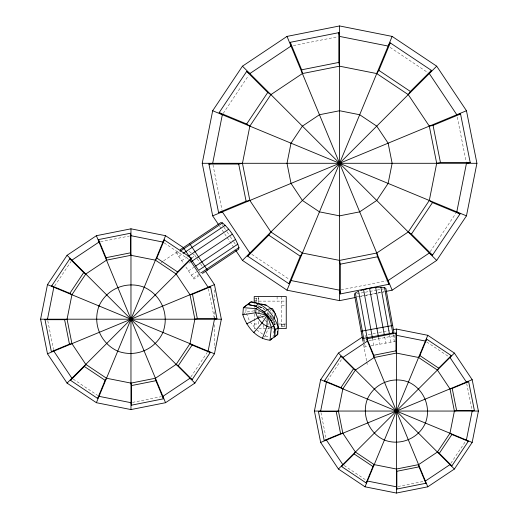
<?xml version="1.0" encoding="UTF-8"?>
<svg xmlns="http://www.w3.org/2000/svg" width="519" height="519" viewBox="0 0 519 519"><rect width="100%" height="100%" fill="white"/><g stroke="black" fill="none" stroke-linecap="round" stroke-linejoin="round"><path stroke-width="0.39" stroke-dasharray="2.6 1.95" d="M270.088 318.212L270.165 314.988M246.051 309L245.818 312.153L249.639 321.274M258.871 307.378L258.975 306.009L257.392 305.892M274.214 324.226L274.415 321.495L273.857 320.178M272.994 337.597L273.682 331.193M271.697 319.302L272.079 316.999M267.525 313.852L267.94 311.861M270.509 311.238L270.788 309.908M264.139 337.013L265.332 335.968L268.498 327.638M54.709 285.924L71.045 261.479M223.228 113.408L248.517 75.56M190.895 376.917L207.23 352.472M268.485 315.182L269.361 313.872M327.307 380.732L341.956 358.817M430.186 251.696L455.922 213.186M450.862 463.292L465.069 442.039M192.024 258.144L194.878 255.296L192.264 253.544M243.43 314.242L245.818 312.153L254.894 310.706M267.843 314.657L269.037 313.612M161.013 262.569L162.992 261.245M163.647 260.804L178.14 251.125M176.849 253.454L179.47 251.702M178.776 256.341L182.714 253.713M181.663 260.668L187.573 256.717M189.007 263.133L190.324 262.257M188.481 270.866L193.73 267.356M191.368 275.187L196.617 271.677M193.295 278.074L198.55 274.564M199.225 275.583L193.976 279.086L185.497 266.403M274.363 324.797L275.453 324.064M258.773 316.48L260.882 315.37L260.051 313.398M267.356 313.431L268.79 313.002M293.365 45.594L338.005 36.719M100.576 241.75L129.413 236.015M341.139 289.874L386.571 280.844M359.187 296.745L363.89 295.804M364.675 295.648L384.287 291.749M368.166 334.671L372.091 333.892M372.876 333.736L378.364 332.647M379.149 332.491L389.347 330.46M368.99 340.749L394.842 335.611M132.527 402.387L161.364 396.652M397.976 486.498L423.835 481.353M356.728 293.786L364.604 292.346M365.395 292.197L376.431 290.179M377.216 290.037L383.522 288.882M356.488 296.946L365.162 295.363M365.947 295.22L376.982 293.196M377.767 293.053L384.073 291.899M364.04 347.094L367.984 346.374M370.851 345.849L395.569 341.32M254.206 298.548L258.786 298.548M254.206 300.838L258.786 300.838M254.206 301.124L286.254 301.124M281.674 305.697L285.489 305.697M269.465 316.532L270.996 316.532M254.206 324.012L258.786 324.012L258.786 320.82M267.577 324.012L269.173 324.012M273.714 324.012L276.102 324.012M278.761 324.012L286.254 324.012M281.674 324.297L286.254 324.297M281.674 326.587L286.254 326.587M255.809 328.592L254.206 328.592L254.206 302.7M258.786 328.592L273.435 328.592M271.645 312.866L273.065 313.165M268.667 315.481L271.495 316.077M265.332 335.968L269.16 336.779M258.975 306.009L265.598 309.869M390.126 47.398L427.974 72.686M426.728 341.95L448.65 356.598M251.838 254.355L289.025 279.196M188.994 251.365L191.608 253.11M164.244 242.944L188.689 259.273M344.168 465.511L366.09 480.153M73.25 379.123L97.695 395.459M265.001 320.405L267.473 322.13M256.782 329.993L264.015 335.047M269.633 317.284L274.415 321.495L274.798 325.348M261.797 316.493L263.626 318.724M250.152 321.897L255.763 328.748M222.197 224.578L223.533 226.576M223.981 227.244L226.647 231.24M227.095 231.902L229.768 235.898M230.209 236.567L233.329 241.231M233.771 241.899L236.443 245.896M219.647 226.284L234.899 249.107M194.878 255.296L196.656 257.956M197.103 258.624L200.217 263.289M200.665 263.957L203.338 267.953M198.965 270.931L200.516 273.254M176.168 252.442L183.797 263.853M263.516 308.422L264.262 309.772M259.228 311.419L259.779 312.736M365.032 335.3L365.648 336.786M271.521 316.389L272.812 320.21M273.072 320.976L274.103 324.031M457.278 117.086L466.153 161.733M466.711 383.632L471.855 409.485M320.969 412.618L326.107 438.477M212.991 164.86L222.028 210.292M208.424 288.804L214.159 317.641M47.78 320.755L53.522 349.592M394.427 335.112L395.141 338.991M393.084 334.554L394.369 341.541M389.672 335.177L390.95 342.164M384.696 336.889L385.838 343.104M378.669 337.999L379.804 344.207M372.493 338.323L373.771 345.31M364.675 343.766L365.24 346.874M362.904 340.879L363.475 343.987M363.618 344.765L366.609 361.127M366.751 361.905L367.322 365.019M284.25 324.012L284.25 327.826M281.96 324.012L281.96 327.826M281.674 296.544L281.674 328.592M277.101 296.544L277.101 301.124M263.367 324.777L263.367 328.592M258.786 296.544L258.786 302.713M258.786 311.225L258.786 316.908M258.501 298.068L258.501 301.124M256.211 298.068L256.211 301.124M214.464 289.959L214.464 300.462M214.464 311.77L214.464 318.238M214.464 324.699L214.464 348.132M262.406 307.592L258.722 306.807L262.406 307.585"/><path stroke-width="0.78" d="M242.834 314.761L243.359 307.676L251.066 301.909C264.476 303.206 274.317 315.189 278.242 327.353L277.723 334.444L270.01 340.211C256.6 338.913 246.759 326.931 242.834 314.761L255.692 312.717L267.246 315.182L273.254 324.284M271.8 338.641L270.01 340.211L271.379 327.405L267.246 315.182L255.99 308.623L243.359 307.676L251.066 301.909L266.13 305.133L271.061 308.584L275.187 313.612L274.421 318.231L271.437 320.846L275.258 329.967L274.739 337.058L274.155 326.354M180.106 249.808L220.86 222.58L222.515 222.943C230.001 229.437 235.827 238.156 238.967 247.557L238.669 249.224L202.429 273.442M205.563 271.288L214.464 284.613L221.347 319.198L214.464 353.783L194.878 383.106L165.555 402.699L130.97 409.575L96.385 402.699L67.061 383.106L47.476 353.783L40.592 319.198L47.476 284.613L67.061 255.296L96.385 235.704L130.97 228.821L165.555 235.704L183.765 247.868M67.061 319.198L71.927 294.747L85.784 274.013L106.512 260.155L130.97 255.296L155.428 260.155L176.155 274.013L190.012 294.747L194.878 319.198L190.012 343.656L176.155 364.39L155.428 378.241L130.97 383.106L106.512 378.241L85.784 364.39L71.927 343.656L67.061 319.198L64.596 319.691L45.004 319.691L51.355 351.642L53.827 351.149L71.927 378.241L70.526 380.336L97.617 398.436L99.019 396.341L130.97 402.699L131.463 405.17L163.414 398.813L162.921 396.341L190.012 378.241L192.108 379.642L210.208 352.55L208.113 351.149L214.464 319.198L216.936 318.705L210.584 286.754L208.113 287.247L190.012 260.155L191.414 258.06L164.322 239.966L162.921 242.055L130.97 235.704L130.477 233.232L98.526 239.59L99.019 242.055L71.927 260.155L69.831 258.76L51.731 285.846L53.827 287.247L47.476 319.198L45.004 319.691M218.46 224.5L212.68 215.859L202.228 163.297L212.68 110.735L242.457 66.179L287.013 36.408L339.575 25.95L392.137 36.408L436.693 66.179L466.464 110.735L476.922 163.297L466.464 215.859L436.693 260.415L392.137 290.186L385.857 291.438M242.457 163.297L249.847 126.13L270.899 94.62L302.408 73.568L339.575 66.179L376.742 73.568L408.245 94.62L429.304 126.13L436.693 163.297L429.304 200.464L408.245 231.967L376.742 253.025L339.575 260.415L302.408 253.025L270.899 231.967L249.847 200.464L242.457 163.297L238.701 164.043L208.93 164.043L218.583 212.602L222.34 211.856L249.847 253.025L247.719 256.204L288.888 283.711L291.016 280.532L339.575 290.186L340.321 293.942L388.88 284.282L388.134 280.532L429.304 253.025L432.483 255.153L459.99 213.984L456.804 211.856L466.464 163.297L470.22 162.551L460.561 113.992L456.804 114.738L429.304 73.568L431.425 70.389L390.262 42.882L388.134 46.061L339.575 36.408L338.829 32.652L290.27 42.311L291.016 46.061L249.847 73.568L246.668 71.44L219.161 112.61L222.34 114.738L212.68 163.297L208.93 164.043M393.272 329.682L396.412 329.059L427.786 335.3L454.391 353.076L472.167 379.674L478.408 411.054L472.167 442.435L454.391 469.033L427.786 486.809L396.412 493.05L365.032 486.809L338.427 469.033L320.651 442.435L314.41 411.054L320.651 379.674L338.427 353.076L362.398 337.058M338.427 411.054L342.845 388.867L355.411 370.053L374.218 357.487L396.412 353.076L418.599 357.487L437.407 370.053L449.979 388.867L454.391 411.054L449.979 433.242L437.407 452.049L418.599 464.622L396.412 469.033L374.218 464.622L355.411 452.049L342.845 433.242L338.427 411.054L336.189 411.502L318.413 411.502L324.18 440.488L326.419 440.041L342.845 464.622L341.573 466.523L366.148 482.942L367.42 481.042L396.412 486.809L396.853 489.054L425.846 483.286L425.398 481.042L449.979 464.622L451.88 465.893L468.3 441.312L466.399 440.041L472.167 411.054L474.405 410.607L468.638 381.614L466.399 382.062L449.979 357.487L451.245 355.586L426.67 339.166L425.398 341.067L396.412 335.3L395.965 333.055L366.972 338.823L367.42 341.067L342.845 357.487L340.944 356.216L324.518 380.79L326.419 382.062L320.651 411.054L318.413 411.502M262.348 338.576L266.954 326.464L267.246 315.182L262.698 310.712M97.617 398.436L105.117 380.336L106.512 378.241M96.385 402.699L165.555 235.704M155.428 260.155L156.822 258.06L164.322 239.966M288.888 283.711L300.28 256.204L302.408 253.025M355.262 297.523L339.575 300.644L287.013 290.186L392.137 36.408M376.742 73.568L378.87 70.389L390.262 42.882M366.148 482.942L372.953 466.523L374.218 464.622M365.032 486.809L427.786 335.3M418.599 357.487L419.871 355.586L426.67 339.166M51.731 285.846L69.831 293.345L83.689 272.611L69.831 258.76M70.526 380.336L84.383 366.485L85.784 364.39M219.161 112.61L246.668 124.002L267.72 92.499L246.668 71.44M176.155 274.013L177.556 271.917L191.414 258.06M192.108 379.642L178.251 365.785L192.108 345.057L210.208 352.55M247.719 256.204L268.771 235.152L270.899 231.967M408.245 94.62L410.373 91.441L431.425 70.389M432.483 255.153L411.431 234.095L432.483 202.592L459.99 213.984M324.518 380.79L340.944 387.596L353.51 368.782L340.944 356.216M341.573 466.523L354.14 453.95L355.411 452.049M437.407 370.053L438.678 368.153L451.245 355.586M451.88 465.893L439.308 453.321L451.88 434.513L468.3 441.312M354.691 293.76L355.353 292.846L364.247 341.437M253.797 332.608L262.024 323.019L267.246 315.182L257.898 317.985L246.655 323.888M67.061 383.106L190.012 260.155M235.788 250.437L242.457 260.415L436.693 66.179M338.427 469.033L454.391 353.076M256.438 306.314L248.082 304.523L255.744 306.152L258.728 303.537M255.744 306.152L264.294 312.127L267.279 309.512L271.061 308.584M180.132 251.261L222.515 222.943M183.369 253.272L225.272 225.272M188.884 255.841L228.717 229.229M190.979 261.816L232.317 234.199M195.695 266.039L235.529 239.428M237.864 244.118L198.582 270.36L183.389 247.615M201.132 272.838L238.967 247.557M258.177 307.17L255.99 308.623L255.692 312.717C257.956 319.743 263.639 326.659 271.379 327.405L273.565 325.951M274.175 336.805L275.355 336.02M276.543 335.229L277.723 334.444L277.555 331.388M355.995 292.521L357.941 291.561M218.583 212.602L246.09 201.21L249.847 200.464M212.68 215.859L466.464 110.735M429.304 126.13L433.054 125.384L460.561 113.992M51.355 351.642L69.455 344.149L71.927 343.656M47.476 353.783L214.464 284.613M190.012 294.747L192.484 294.254L210.584 286.754M324.18 440.488L340.6 433.689L342.845 433.242M320.651 442.435L472.167 379.674M449.979 388.867L452.218 388.42L468.638 381.614M360.731 290.556L362.865 289.874M362.476 338.55L394.005 332.783L385.883 288.447L384.475 287.513C377.462 286.566 370.397 288.097 363.579 289.647L372.493 338.323M290.27 42.311L301.662 69.812L338.829 62.423L338.829 32.652M436.693 163.297L440.449 162.551L470.22 162.551M98.526 239.59L106.025 257.69L130.477 252.824L130.477 233.232M340.321 293.942L340.321 264.171L377.488 256.782L388.88 284.282M194.878 319.198L197.35 318.705L216.936 318.705M131.463 405.17L131.463 385.578L155.914 380.712L163.414 398.813M366.972 338.823L373.777 355.243L395.965 350.831L395.965 333.055M454.391 411.054L456.629 410.607L474.405 410.607M396.853 489.054L396.853 471.278L419.041 466.86L425.846 483.286M361.14 331.245L392.662 325.478M202.228 163.297L476.922 163.297M270.996 308.604L272.52 308.604L274.811 312.568M40.592 319.198L221.347 319.198M277.697 328.592L286.254 328.592L286.254 296.544L254.206 296.544L254.206 303.232M314.41 411.054L478.408 411.054M261.699 304.192L266.13 305.133M212.68 110.735L466.464 215.859M320.651 379.674L472.167 442.435M47.476 284.613L214.464 353.783M378.87 70.389L410.373 91.441M267.72 92.499L270.899 94.62M429.304 200.464L432.483 202.592M246.668 124.002L249.847 126.13M408.245 231.967L411.431 234.095M268.771 235.152L300.28 256.204M419.871 355.586L438.678 368.153M242.457 260.415L287.013 290.186M353.51 368.782L355.411 370.053M449.979 433.242L451.88 434.513M156.822 258.06L177.556 271.917M340.944 387.596L342.845 388.867M437.407 452.049L439.308 453.321M83.689 272.611L85.784 274.013M190.012 343.656L192.108 345.057M354.14 453.95L372.953 466.523M69.831 293.345L71.927 294.747M176.155 364.39L178.251 365.785M84.383 366.485L105.117 380.336M242.457 66.179L436.693 260.415M338.427 353.076L454.391 469.033M67.061 255.296L194.878 383.106M264.294 312.127L271.437 320.846M189.565 243.489L207.366 270.139M275.187 313.612L277.393 318.88L278.242 327.353L275.258 329.967L275.109 328.43M287.013 36.408L392.137 290.186M366.823 339.621L427.786 486.809M96.385 235.704L165.555 402.699M433.054 125.384L440.449 162.551M452.218 388.42L456.629 410.607M338.829 62.423L339.575 66.179M376.742 253.025L377.488 256.782M395.965 350.831L396.412 353.076M418.599 464.622L419.041 466.86M373.777 355.243L374.218 357.487M396.412 469.033L396.853 471.278M301.662 69.812L302.408 73.568M339.575 260.415L340.321 264.171M336.189 411.502L340.6 433.689M238.701 164.043L246.09 201.21M192.484 294.254L197.35 318.705M130.477 252.824L130.97 255.296M155.428 378.241L155.914 380.712M106.025 257.69L106.512 260.155M130.97 383.106L131.463 385.578M64.596 319.691L69.455 344.149M384.475 287.513L392.805 333.003M380.881 287.156L389.386 333.626M375.646 287.442L384.274 334.56M369.573 288.317L378.526 337.22M358.59 291.237L367.381 339.264M354.36 294.221L362.904 340.879M396.412 329.059L396.412 493.05M339.575 25.95L339.575 300.644M130.97 228.821L130.97 409.575M99.019 305.963C92.382 323.733 100.478 343.273 117.735 351.149C135.504 357.786 155.045 349.689 162.921 332.432C169.557 314.663 161.461 295.123 144.204 287.247C126.435 280.61 106.895 288.707 99.019 305.963M291.016 143.186L287.013 163.297L291.016 183.408L302.408 200.464L319.457 211.856L339.575 215.859L359.686 211.856L376.742 200.464L388.134 183.408L392.137 163.297L388.134 143.186L376.742 126.13L359.686 114.738L339.575 110.735L319.457 114.738L302.408 126.13L291.016 143.186M367.42 399.046C361.282 414.746 368.957 433.281 384.404 440.041C400.097 446.184 418.638 438.503 425.398 423.063C431.536 407.363 423.861 388.822 408.421 382.062C392.721 375.925 374.18 383.606 367.42 399.046"/></g></svg>
